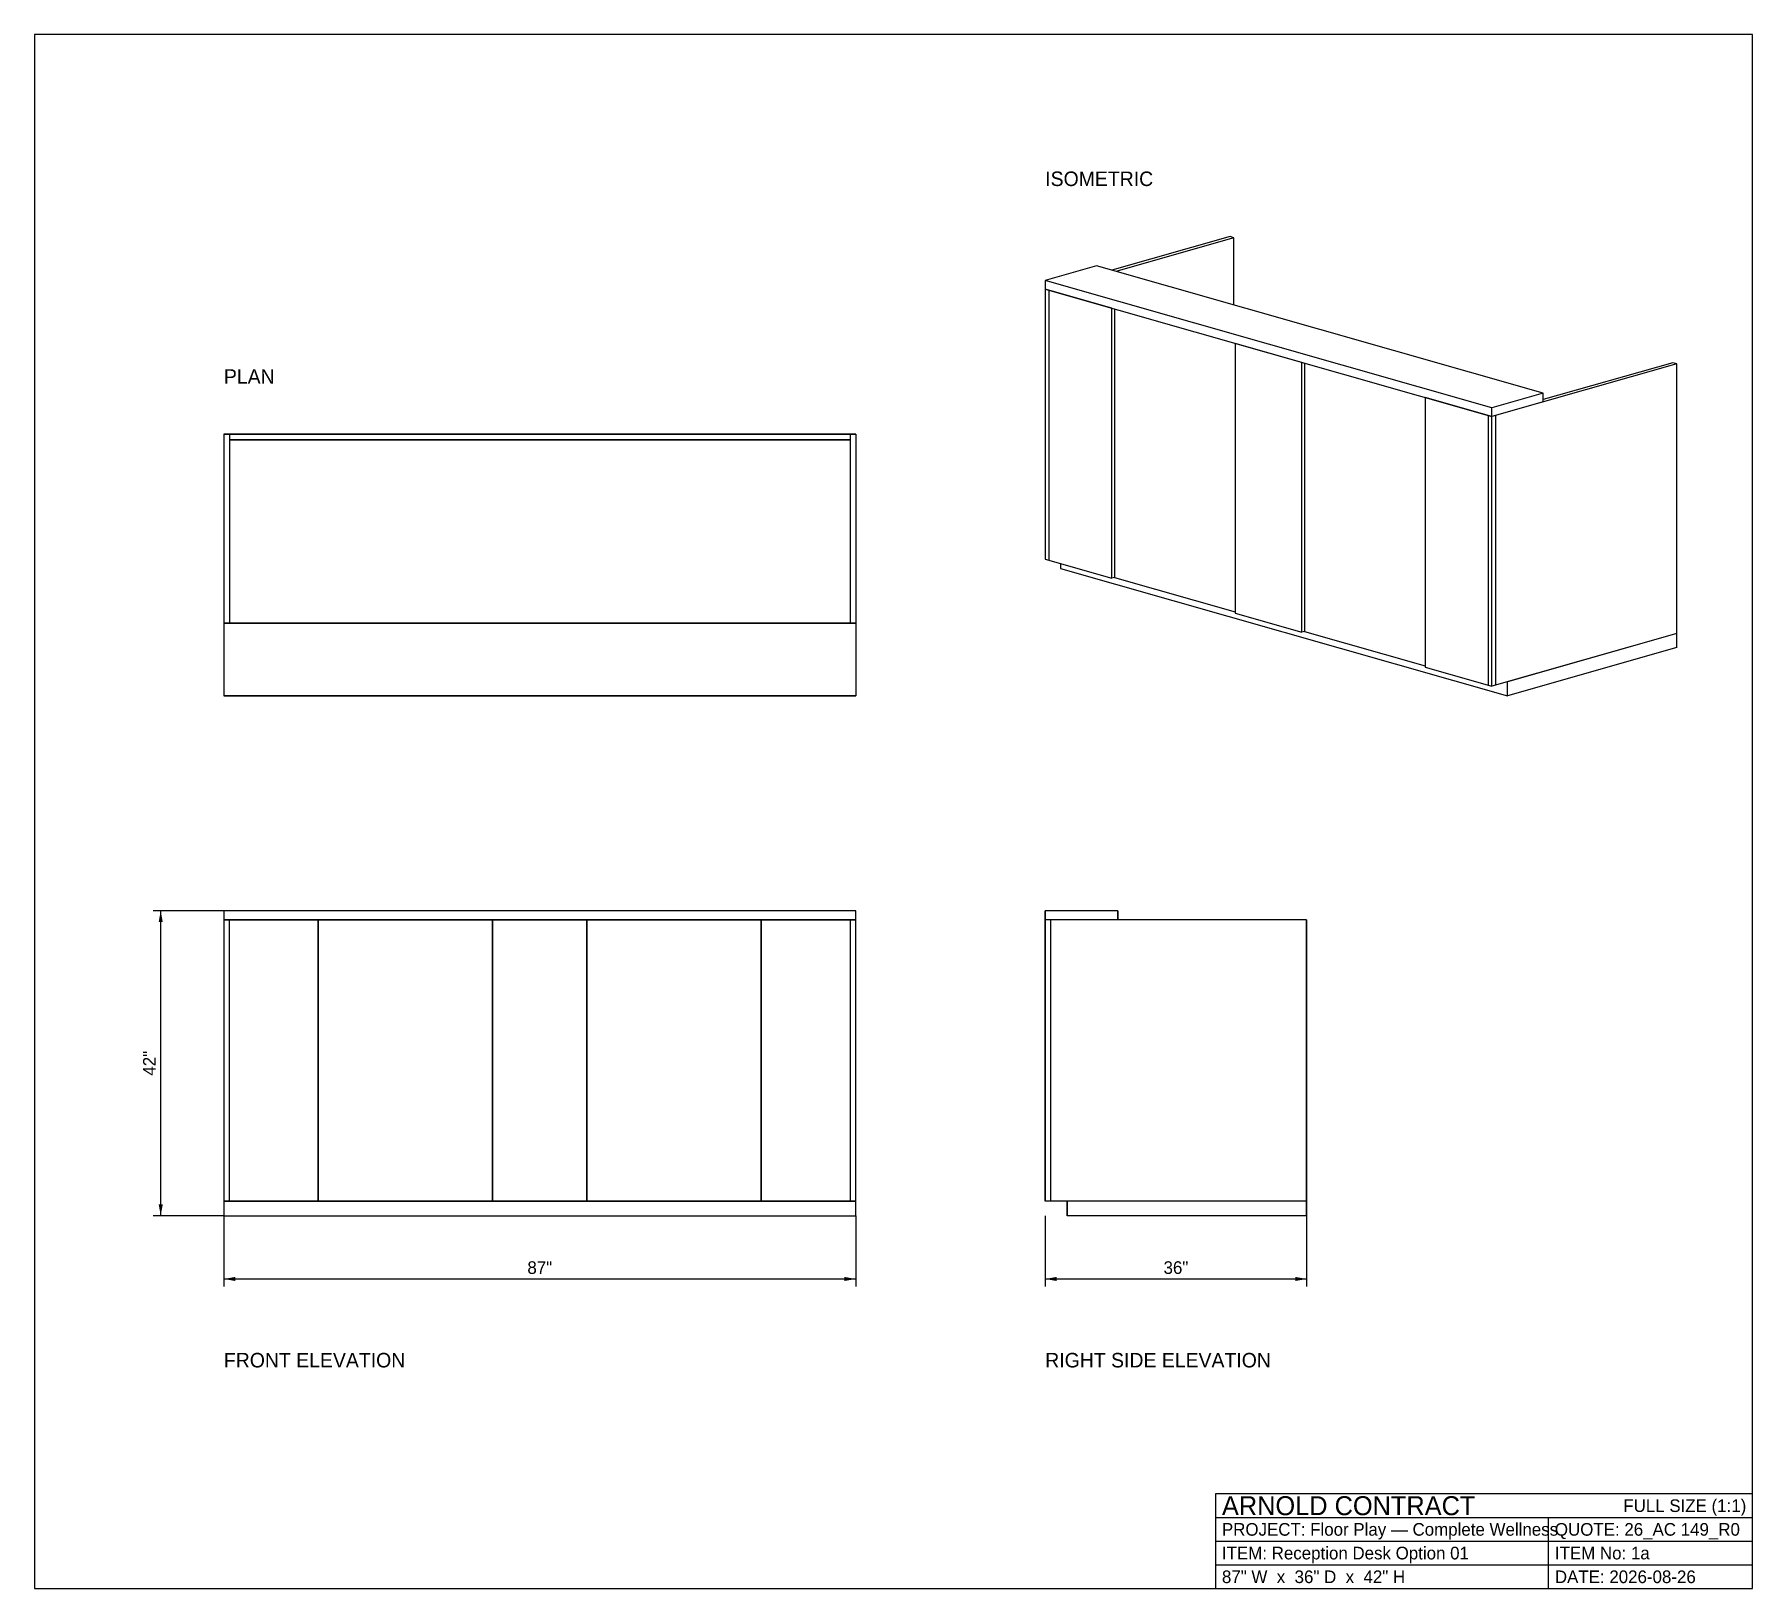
# Model space of a CAD drawing. Header units: inches. Extents: x -26 to 211, y -51 to 163.
import ezdxf
from ezdxf.enums import TextEntityAlignment as Align

# ---------------------------------------------------------------- set-up
doc = ezdxf.new("R2010")
doc.units = ezdxf.units.IN
doc.header["$MEASUREMENT"] = 0
for name, color, linetype in [('DIMS', 3, 'CONTINUOUS'), ('OUTLINE', 7, 'CONTINUOUS'), ('TITLE', 7, 'CONTINUOUS'), ('VIEWLABEL', 2, 'CONTINUOUS')]:
    doc.layers.add(name, color=color, linetype=linetype)

msp = doc.modelspace()

# ---------------------------------------------------------------- linework, layer by layer
at = {"layer": 'DIMS'}
for p, q in [((0, 42), (-9.744, 42)), ((-8.7, 0), (-8.7, 42)), ((0, 0), (-9.744, 0)), ((0, 0), (0, -9.744)), ((87, 0), (87, -9.744)), ((113.1, 0), (113.1, -9.744)), ((149.1, 0), (149.1, -9.744)), ((0, -8.7), (87, -8.7)), ((113.1, -8.7), (149.1, -8.7))]:
    msp.add_line(p, q, dxfattribs=at)
for points in [[(-8.7, 42), (-8.98188, 40.434), (-8.41812, 40.434)], [(-8.7, 0), (-8.41812, 1.566), (-8.98188, 1.566)], [(0, -8.7), (1.566, -8.98188), (1.566, -8.41812)], [(87, -8.7), (85.434, -8.41812), (85.434, -8.98188)], [(113.1, -8.7), (114.666, -8.98188), (114.666, -8.41812)], [(149.1, -8.7), (147.534, -8.41812), (147.534, -8.98188)]]:
    msp.add_solid(points, dxfattribs=at)
at = {"layer": 'OUTLINE'}
for p, q in [((138.555844, 134.800866), (122.275313, 130.165879)), ((139.086174, 134.649883), (122.805643, 130.014897)), ((139.086174, 134.649883), (138.555844, 134.800866)), ((138.555844, 134.800866), (138.555844, 134.800661)), ((139.086174, 125.37991), (139.086174, 134.649883)), ((120.171068, 130.765083), (113.1, 128.751985)), ((181.689358, 113.25113), (120.171068, 130.765083)), ((120.171068, 130.765083), (120.171068, 130.764878)), ((174.61829, 111.238032), (113.1, 128.751985)), ((113.1, 128.751985), (113.1, 127.553713)), ((113.100263, 127.553788), (113.1, 127.553713)), ((113.100263, 127.553788), (113.1, 127.553713)), ((113.100263, 127.553788), (113.1, 127.553713)), ((122.292388, 124.936685), (113.1, 127.553713)), ((113.1, 127.553713), (113.1, 90.40726)), ((113.63033, 127.40273), (113.1, 127.553713)), ((113.1, 127.553713), (113.1, 90.40726)), ((113.1, 127.553713), (174.61829, 110.039759)), ((113.630593, 127.402805), (113.63033, 127.40273)), ((113.63033, 90.256278), (113.63033, 127.40273)), ((122.292651, 124.93676), (122.292388, 124.936685)), ((122.292388, 87.790233), (122.292388, 124.936685)), ((122.645942, 124.836166), (122.645942, 87.890888)), ((139.263214, 120.105325), (139.262951, 120.10525)), ((148.455339, 117.488222), (139.262951, 120.10525)), ((139.262951, 120.10525), (139.262951, 82.958797)), ((148.455602, 117.488297), (148.455339, 117.488222)), ((148.455339, 80.34177), (148.455339, 117.488222)), ((148.808892, 117.387704), (148.808892, 80.442425)), ((200.074134, 117.286913), (174.61829, 110.039759)), ((199.543804, 117.437895), (181.689216, 112.354782)), ((200.074134, 117.286913), (199.543804, 117.437895)), ((199.543804, 117.437895), (199.543804, 117.43769)), ((200.074134, 80.14046), (200.074134, 117.286913)), ((165.426165, 112.656862), (165.425902, 112.656787)), ((174.61829, 110.039759), (165.425902, 112.656787)), ((165.425902, 112.656787), (165.425902, 75.510334)), ((181.689358, 113.25113), (174.61829, 111.238032)), ((181.689358, 112.052858), (174.61829, 110.039759)), ((174.61829, 110.039759), (174.61829, 111.238032)), ((181.689095, 112.052932), (181.689358, 112.052858)), ((181.689358, 112.052858), (181.689358, 113.25113)), ((174.088223, 110.190817), (174.08796, 110.190742)), ((174.61829, 110.039759), (174.08796, 110.190742)), ((174.08796, 110.190742), (174.08796, 73.044289)), ((175.14862, 110.190742), (174.61829, 110.039759)), ((174.61829, 72.893307), (174.61829, 110.039759)), ((174.61829, 72.893307), (174.61829, 110.039759)), ((175.14862, 110.190742), (175.148357, 110.190817)), ((175.14862, 73.044289), (175.14862, 110.190742)), ((0, 107.58), (0.75, 107.58)), ((0.75, 107.58), (0, 107.58)), ((0, 107.58), (0, 107.58)), ((0, 107.58), (0, 71.58)), ((0, 107.58), (0, 71.58)), ((0, 107.58), (87, 107.58)), ((87, 107.58), (0, 107.58)), ((0, 107.58), (0, 107.58)), ((0, 107.58), (0, 74.58)), ((0, 107.58), (0, 74.58)), ((0.75, 107.58), (0.75, 107.58)), ((0.75, 107.58), (0.75, 81.5799)), ((0.75, 107.58), (0.75, 81.5799)), ((0.75, 107.58), (86.25, 107.58)), ((86.25, 107.58), (0.75, 107.58)), ((0.75, 107.58), (0.75, 107.58)), ((0.75, 107.58), (0.75, 106.83)), ((0.75, 107.58), (0.75, 106.83)), ((0.75, 106.83), (86.25, 106.83)), ((86.25, 106.83), (0.75, 106.83)), ((0.75, 106.83), (0.75, 106.83)), ((0.75, 106.83), (86.25, 106.83)), ((86.25, 106.83), (0.75, 106.83)), ((0.75, 106.83), (0.75, 106.83)), ((0.75, 106.83), (0.75, 81.58)), ((0.75, 106.83), (0.75, 81.58)), ((70.25, 106.83), (86.25, 106.83)), ((86.25, 106.83), (70.25, 106.83)), ((70.25, 106.83), (70.25, 106.83)), ((70.25, 106.83), (70.25, 106.8299)), ((70.25, 106.83), (70.25, 106.8299)), ((86.25, 107.58), (87, 107.58)), ((87, 107.58), (86.25, 107.58)), ((86.25, 107.58), (86.25, 107.58)), ((86.25, 107.58), (86.25, 81.5799)), ((86.25, 107.58), (86.25, 81.5799)), ((86.25, 107.58), (86.25, 107.58)), ((86.25, 107.58), (86.25, 106.83)), ((86.25, 107.58), (86.25, 106.83)), ((86.25, 106.83), (86.25, 106.83)), ((86.25, 106.83), (86.25, 106.83)), ((86.25, 106.83), (86.25, 81.58)), ((86.25, 106.83), (86.25, 81.58)), ((86.25, 106.83), (86.25, 106.83)), ((86.25, 106.83), (86.25, 81.58)), ((86.25, 106.83), (86.25, 81.58)), ((87, 107.58), (87, 107.58)), ((87, 107.58), (87, 71.58)), ((87, 107.58), (87, 71.58)), ((87, 107.58), (87, 107.58)), ((87, 107.58), (87, 74.58)), ((87, 107.58), (87, 74.58)), ((113.100263, 90.407335), (113.1, 90.40726)), ((113.100263, 90.407335), (113.1, 90.40726)), ((113.1, 90.40726), (122.292388, 87.790233)), ((113.1, 90.40726), (113.63033, 90.256278)), ((113.630593, 90.256353), (113.63033, 90.256278)), ((115.22132, 89.803467), (115.22132, 89.093953)), ((115.221583, 89.094028), (115.22132, 89.093953)), ((115.22132, 89.093953), (176.73961, 71.58)), ((122.646204, 87.890962), (122.292388, 87.790233)), ((122.646204, 87.890962), (122.645942, 87.890888)), ((122.645942, 87.890888), (139.263092, 83.160067)), ((139.263214, 82.958872), (139.262951, 82.958797)), ((139.262951, 82.958797), (148.455339, 80.34177)), ((0, 81.58), (87, 81.58)), ((87, 81.58), (0, 81.58)), ((0, 81.58), (0, 81.58)), ((0, 81.58), (0, 71.58)), ((0, 81.58), (0, 71.58)), ((0.75, 81.58), (86.25, 81.58)), ((86.25, 81.58), (0.75, 81.58)), ((0.75, 81.58), (0.75, 81.58)), ((70.25, 81.5801), (70.25, 81.58)), ((70.25, 81.5801), (70.25, 81.58)), ((70.25, 81.58), (86.25, 81.58)), ((86.25, 81.58), (70.25, 81.58)), ((70.25, 81.58), (70.25, 81.58)), ((86.25, 81.58), (86.25, 81.58)), ((86.25, 81.58), (86.25, 81.58)), ((87, 81.58), (87, 81.58)), ((87, 81.58), (87, 71.58)), ((87, 81.58), (87, 71.58)), ((148.809155, 80.442499), (148.455339, 80.34177)), ((148.809155, 80.442499), (148.808892, 80.442425)), ((148.808892, 80.442425), (165.426043, 75.711604)), ((200.074134, 80.14046), (174.61829, 72.893307)), ((200.074134, 80.14046), (176.73961, 73.497236)), ((200.074134, 78.223224), (176.73961, 71.58)), ((200.073871, 80.140535), (200.074134, 80.14046)), ((200.074134, 80.14046), (200.073871, 80.140535)), ((200.073871, 78.223298), (200.074134, 78.223224)), ((200.074134, 78.223224), (200.074134, 80.14046)), ((0, 74.58), (0.0001, 74.58)), ((0.0001, 74.58), (0, 74.58)), ((0, 74.58), (0, 74.58)), ((86.9999, 74.58), (87, 74.58)), ((87, 74.58), (86.9999, 74.58)), ((87, 74.58), (87, 74.58)), ((165.426165, 75.510409), (165.425902, 75.510334)), ((165.425902, 75.510334), (174.61829, 72.893307)), ((176.73961, 73.497236), (176.739347, 73.497311)), ((176.73961, 71.58), (176.73961, 73.497236)), ((0, 72.33), (0.0001, 72.33)), ((0.0001, 72.33), (0, 72.33)), ((0, 72.33), (0, 72.33)), ((0, 72.33), (0, 71.58)), ((0, 72.33), (0, 71.58)), ((0, 71.58), (13, 71.58)), ((13, 71.58), (0, 71.58)), ((0, 71.58), (0, 71.58)), ((0, 71.58), (0.75, 71.58)), ((0.75, 71.58), (0, 71.58)), ((0, 71.58), (0, 71.58)), ((0, 71.58), (87, 71.58)), ((87, 71.58), (0, 71.58)), ((0, 71.58), (0, 71.58)), ((0.75, 71.5801), (0.75, 71.58)), ((0.75, 71.5801), (0.75, 71.58)), ((0.75, 71.58), (0.75, 71.58)), ((13, 71.5801), (13, 71.58)), ((13, 71.5801), (13, 71.58)), ((13, 71.58), (13, 71.58)), ((37, 71.5801), (37, 71.58)), ((37, 71.5801), (37, 71.58)), ((37, 71.58), (50, 71.58)), ((50, 71.58), (37, 71.58)), ((37, 71.58), (37, 71.58)), ((50, 71.5801), (50, 71.58)), ((50, 71.5801), (50, 71.58)), ((50, 71.58), (50, 71.58)), ((74, 71.5801), (74, 71.58)), ((74, 71.5801), (74, 71.58)), ((74, 71.58), (87, 71.58)), ((87, 71.58), (74, 71.58)), ((74, 71.58), (74, 71.58)), ((86.25, 71.5801), (86.25, 71.58)), ((86.25, 71.5801), (86.25, 71.58)), ((86.25, 71.58), (87, 71.58)), ((87, 71.58), (86.25, 71.58)), ((86.25, 71.58), (86.25, 71.58)), ((86.9999, 72.33), (87, 72.33)), ((87, 72.33), (86.9999, 72.33)), ((87, 72.33), (87, 72.33)), ((87, 72.33), (87, 71.58)), ((87, 72.33), (87, 71.58)), ((87, 71.58), (87, 71.58)), ((87, 71.58), (87, 71.58)), ((87, 71.58), (87, 71.58)), ((174.088223, 73.044364), (174.08796, 73.044289)), ((174.08796, 73.044289), (174.61829, 72.893307)), ((175.14862, 73.044289), (174.61829, 72.893307)), ((175.148357, 73.044364), (175.14862, 73.044289)), ((87, 42), (0, 42)), ((0, 42), (0, 40.75)), ((87, 42), (0, 42)), ((0, 42), (0, 40.75)), ((0, 42), (0, 42)), ((13, 40.75), (0, 40.75)), ((0, 40.75), (0, 2)), ((13, 40.75), (0, 40.75)), ((0, 40.75), (0, 2)), ((0, 40.75), (0, 40.75)), ((0.75, 40.75), (0, 40.75)), ((0, 40.75), (0, 2)), ((0.75, 40.75), (0, 40.75)), ((0, 40.75), (0, 2)), ((0, 40.75), (0, 40.75)), ((0, 40.75), (87, 40.75)), ((0, 40.75), (87, 40.75)), ((0, 40.75), (0, 40.75)), ((0.75, 40.7499), (0.75, 40.75)), ((0.75, 2), (0.75, 40.75)), ((0.75, 40.75), (0.75, 40.75)), ((13, 2), (13, 40.75)), ((13, 2), (13, 40.75)), ((13, 40.75), (13, 40.75)), ((37, 40.75), (13, 40.75)), ((13, 40.75), (13, 2)), ((37, 40.75), (13, 40.75)), ((13, 40.75), (13, 2)), ((13, 40.75), (13, 40.75)), ((50, 40.75), (37, 40.75)), ((37, 40.75), (37, 2)), ((50, 40.75), (37, 40.75)), ((37, 40.75), (37, 2)), ((37, 40.75), (37, 40.75)), ((37, 2), (37, 40.75)), ((37, 2), (37, 40.75)), ((37, 40.75), (37, 40.75)), ((50, 2), (50, 40.75)), ((50, 2), (50, 40.75)), ((50, 40.75), (50, 40.75)), ((74, 40.75), (50, 40.75)), ((50, 40.75), (50, 2)), ((74, 40.75), (50, 40.75)), ((50, 40.75), (50, 2)), ((50, 40.75), (50, 40.75)), ((87, 40.75), (74, 40.75)), ((74, 40.75), (74, 2)), ((87, 40.75), (74, 40.75)), ((74, 40.75), (74, 2)), ((74, 40.75), (74, 40.75)), ((74, 2), (74, 40.75)), ((74, 2), (74, 40.75)), ((74, 40.75), (74, 40.75)), ((87, 40.75), (86.25, 40.75)), ((86.25, 40.75), (86.25, 40.7499)), ((87, 40.75), (86.25, 40.75)), ((86.25, 40.75), (86.25, 2)), ((86.25, 40.75), (86.25, 40.75)), ((87, 40.75), (87, 42)), ((87, 40.75), (87, 42)), ((87, 42), (87, 42)), ((87, 2), (87, 40.75)), ((87, 2), (87, 40.75)), ((87, 40.75), (87, 40.75)), ((87, 2), (87, 40.75)), ((87, 2), (87, 40.75)), ((87, 40.75), (87, 40.75)), ((87, 40.75), (87, 40.75)), ((113.1, 40.75), (113.1, 42)), ((113.1, 42), (113.1, 42)), ((113.1, 42), (113.1, 40.75)), ((123.1, 42), (113.1, 42)), ((123.1, 42), (113.1, 42)), ((113.1, 2), (113.1, 40.75)), ((113.1, 40.75), (113.1, 40.75)), ((113.1, 40.75), (113.1, 2)), ((113.85, 40.75), (113.1, 40.75)), ((113.85, 40.75), (113.1, 40.75)), ((113.1, 2), (113.1, 40.75)), ((113.1, 40.75), (113.1, 40.75)), ((113.1, 40.75), (113.1, 2)), ((113.85, 40.75), (113.1, 40.75)), ((113.85, 40.75), (113.1, 40.75)), ((113.1, 2), (113.1, 40.75)), ((113.1, 40.75), (113.1, 40.75)), ((113.1, 40.75), (113.1, 2)), ((113.85, 40.75), (113.1, 40.75)), ((113.85, 40.75), (113.1, 40.75)), ((113.1, 2), (113.1, 40.75)), ((113.1, 40.75), (113.1, 40.75)), ((113.1, 40.75), (113.1, 2)), ((149.1, 40.75), (113.1, 40.75)), ((149.1, 40.75), (113.1, 40.75)), ((113.1, 2), (113.1, 40.75)), ((113.1, 40.75), (113.1, 40.75)), ((113.1, 40.75), (113.1, 2)), ((149.1, 40.75), (113.1, 40.75)), ((149.1, 40.75), (113.1, 40.75)), ((113.1, 40.75), (113.1, 40.75)), ((123.1, 40.75), (113.1, 40.75)), ((123.1, 40.75), (113.1, 40.75)), ((113.6, 40.7499), (113.6, 40.75)), ((113.6, 40.75), (113.6, 40.75)), ((113.6, 40.75), (113.6, 40.7499)), ((114.35, 40.75), (113.6, 40.75)), ((114.35, 40.75), (113.6, 40.75)), ((113.6, 40.7499), (113.6, 40.75)), ((113.6, 40.75), (113.6, 40.75)), ((113.6, 40.75), (113.6, 40.7499)), ((114.35, 40.75), (113.6, 40.75)), ((114.35, 40.75), (113.6, 40.75)), ((113.85, 40.7499), (113.85, 40.75)), ((113.85, 40.75), (113.85, 40.75)), ((113.85, 40.75), (113.85, 40.7499)), ((113.85, 40.7499), (113.85, 40.75)), ((113.85, 40.75), (113.85, 40.75)), ((113.85, 40.75), (113.85, 40.7499)), ((113.85, 2), (113.85, 40.75)), ((113.85, 40.75), (113.85, 40.75)), ((113.85, 40.75), (113.85, 40.7499)), ((114.35, 40.7499), (114.35, 40.75)), ((114.35, 40.75), (114.35, 40.75)), ((114.35, 40.75), (114.35, 40.7499)), ((114.35, 40.7499), (114.35, 40.75)), ((114.35, 40.75), (114.35, 40.75)), ((114.35, 40.75), (114.35, 40.7499)), ((123.1, 40.75), (123.1, 42)), ((123.1, 42), (123.1, 42)), ((123.1, 42), (123.1, 40.75)), ((123.1, 40.75), (123.1, 40.75)), ((149.1, 2), (149.1, 40.75)), ((149.1, 40.75), (149.1, 40.75)), ((149.1, 40.75), (149.1, 2)), ((149.1, 2), (149.1, 40.75)), ((149.1, 40.75), (149.1, 40.75)), ((149.1, 40.75), (149.1, 2)), ((149.1, 29), (149.0999, 29)), ((149.1, 29), (149.0999, 29)), ((149.1, 2), (149.1, 29)), ((149.1, 29), (149.1, 29)), ((149.1, 29), (149.1, 2)), ((0, 2), (13, 2)), ((0, 2), (13, 2)), ((0, 2), (0, 2)), ((0, 2), (0.75, 2)), ((0, 2), (0.75, 2)), ((0, 2), (0, 2)), ((87, 2), (0, 2)), ((0, 2), (0, 0)), ((87, 2), (0, 2)), ((0, 2), (0, 0)), ((0, 2), (0, 2)), ((0, 0), (87, 0)), ((0, 0), (87, 0)), ((0, 0), (0, 0)), ((0.75, 2), (0.75, 2.0001)), ((0.75, 2.0001), (0.75, 2)), ((0.75, 2.0001), (0.75, 2)), ((0.75, 2), (0.75, 2)), ((0.75, 2), (86.25, 2)), ((0.75, 2), (86.25, 2)), ((0.75, 2), (0.75, 2)), ((13, 2), (13, 2)), ((13, 2), (37, 2)), ((13, 2), (37, 2)), ((13, 2), (13, 2)), ((37, 2), (50, 2)), ((37, 2), (50, 2)), ((37, 2), (37, 2)), ((37, 2), (37, 2)), ((50, 2), (50, 2)), ((50, 2), (74, 2)), ((50, 2), (74, 2)), ((50, 2), (50, 2)), ((70.25, 2.0001), (70.25, 2)), ((70.25, 2.0001), (70.25, 2)), ((70.25, 2), (86.25, 2)), ((70.25, 2), (86.25, 2)), ((70.25, 2), (70.25, 2)), ((74, 2), (87, 2)), ((74, 2), (87, 2)), ((74, 2), (74, 2)), ((74, 2), (74, 2)), ((86.25, 2.0001), (86.25, 2)), ((86.25, 2), (86.25, 2.0001)), ((86.25, 2), (86.25, 2.0001)), ((86.25, 2), (86.25, 2.0001)), ((86.25, 2), (86.25, 2.0001)), ((86.25, 2), (87, 2)), ((86.25, 2), (87, 2)), ((86.25, 2), (86.25, 2)), ((86.25, 2), (86.25, 2)), ((86.25, 2), (86.25, 2)), ((87, 2), (87, 2)), ((87, 2), (87, 2)), ((87, 0), (87, 2)), ((87, 0), (87, 2)), ((87, 2), (87, 2)), ((87, 0), (87, 0)), ((113.1, 2), (113.1, 2)), ((113.85, 2), (113.1, 2)), ((113.85, 2), (113.1, 2)), ((113.1, 2), (113.1, 2)), ((113.85, 2), (113.1, 2)), ((113.85, 2), (113.1, 2)), ((113.1, 2), (113.1, 2)), ((113.85, 2), (113.1, 2)), ((113.85, 2), (113.1, 2)), ((113.1, 2), (113.1, 2)), ((149.1, 2), (113.1, 2)), ((149.1, 2), (113.1, 2)), ((113.1, 2), (113.1, 2)), ((149.1, 2), (113.1, 2)), ((149.1, 2), (113.1, 2)), ((113.6, 2), (113.6, 2.0001)), ((113.6, 2.0001), (113.6, 2)), ((113.6, 2), (113.6, 2.0001)), ((113.6, 2.0001), (113.6, 2)), ((113.6, 2), (113.6, 2)), ((114.35, 2), (113.6, 2)), ((114.35, 2), (113.6, 2)), ((113.6, 2), (113.6, 2)), ((114.35, 2), (113.6, 2)), ((114.35, 2), (113.6, 2)), ((113.85, 2), (113.85, 2.0001)), ((113.85, 2.0001), (113.85, 2)), ((113.85, 2), (113.85, 2.0001)), ((113.85, 2.0001), (113.85, 2)), ((113.85, 2.0001), (113.85, 2)), ((113.85, 2), (113.85, 2)), ((113.85, 2), (113.85, 2)), ((113.85, 2), (113.85, 2)), ((114.35, 2), (114.35, 2.0001)), ((114.35, 2.0001), (114.35, 2)), ((114.35, 2), (114.35, 2.0001)), ((114.35, 2.0001), (114.35, 2)), ((114.35, 2), (114.35, 2)), ((114.35, 2), (114.35, 2)), ((116.1, 0), (116.1, 2)), ((116.1, 2), (116.1, 2)), ((116.1, 2), (116.1, 0)), ((149.1, 2), (116.1, 2)), ((149.1, 2), (116.1, 2)), ((116.1, 0), (116.1, 0)), ((149.1, 0), (116.1, 0)), ((149.1, 0), (116.1, 0)), ((123.1, 2), (123.1, 2.0001)), ((123.1, 2.0001), (123.1, 2)), ((123.1, 2), (123.1, 2)), ((148.35, 2), (123.1, 2)), ((148.35, 2), (123.1, 2)), ((148.35, 2), (148.35, 2.0001)), ((148.35, 2.0001), (148.35, 2)), ((148.35, 2), (148.35, 2.0001)), ((148.35, 2.0001), (148.35, 2)), ((148.35, 2), (148.35, 2)), ((149.1, 2), (148.35, 2)), ((149.1, 2), (148.35, 2)), ((148.35, 2), (148.35, 2)), ((149.1, 2), (149.1, 2)), ((149.1, 2), (149.1, 2)), ((149.1, 2), (149.1, 2)), ((149.1, 0), (149.1, 2)), ((149.1, 2), (149.1, 2)), ((149.1, 2), (149.1, 0)), ((149.1, 0), (149.1, 0))]:
    msp.add_line(p, q, dxfattribs=at)
at = {"layer": 'TITLE'}
for p, q in [((210.514134, 162.640866), (-26.1, 162.640866)), ((-26.1, 162.640866), (-26.1, -51.33)), ((210.514134, -51.33), (210.514134, 162.640866)), ((210.514134, -38.28), (136.564134, -38.28)), ((136.564134, -38.28), (136.564134, -51.33)), ((210.514134, -51.33), (210.514134, -38.28)), ((136.564134, -41.5425), (210.514134, -41.5425)), ((182.413134, -51.33), (182.413134, -41.5425)), ((136.564134, -44.805), (210.514134, -44.805)), ((136.564134, -48.0675), (210.514134, -48.0675)), ((-26.1, -51.33), (210.514134, -51.33)), ((136.564134, -51.33), (210.514134, -51.33))]:
    msp.add_line(p, q, dxfattribs=at)

# ---------------------------------------------------------------- texts
at = {"layer": 'DIMS'}
msp.add_text('42"', height=1.74, rotation=90, dxfattribs=at).set_placement((-9.396, 21), align=Align.CENTER)
for s, p in [('87"', (43.5, -8.004)), ('36"', (131.1, -8.004))]:
    msp.add_text(s, height=1.74, dxfattribs=at).set_placement(p, align=Align.CENTER)
at = {"layer": 'TITLE'}
for s, height, p in [('ARNOLD CONTRACT', 2.61, (137.434134, -41.21625)), ('PROJECT: Floor Play — Complete Wellness', 1.74, (137.434134, -44.04375)), ('QUOTE: 26_AC 149_R0', 1.74, (183.283134, -44.04375)), ('ITEM: Reception Desk Option 01', 1.74, (137.434134, -47.30625)), ('ITEM No: 1a', 1.74, (183.283134, -47.30625)), ('87" W  x  36" D  x  42" H', 1.74, (137.434134, -50.56875)), ('DATE: 2026-08-26', 1.74, (183.283134, -50.56875))]:
    msp.add_text(s, height=height, dxfattribs=at).set_placement(p)
msp.add_text('FULL SIZE (1:1)', height=1.74, dxfattribs=at).set_placement((209.644134, -40.78125), align=Align.RIGHT)
at = {"layer": 'VIEWLABEL'}
for s, p in [('ISOMETRIC', (113.1, 141.760866)), ('PLAN', (0, 114.54)), ('FRONT ELEVATION', (0, -20.88)), ('RIGHT SIDE ELEVATION', (113.1, -20.88))]:
    msp.add_text(s, height=2.001, dxfattribs=at).set_placement(p)

doc.saveas('drawing.dxf')
